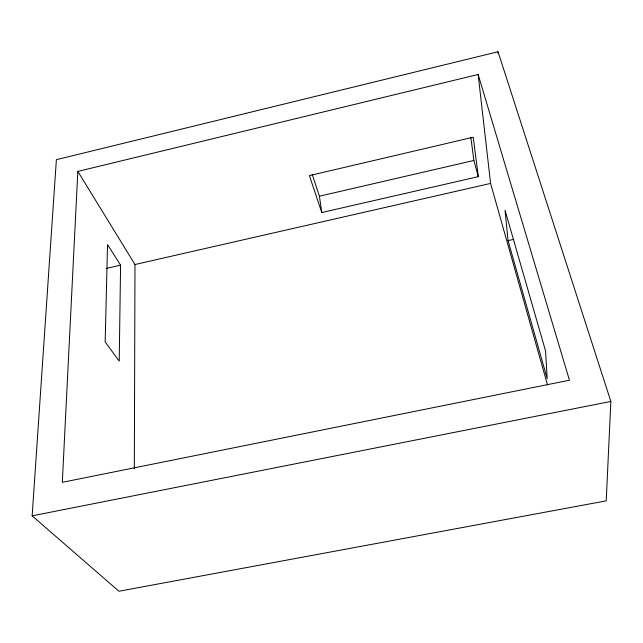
<?xml version="1.0" encoding="UTF-8"?>
<svg xmlns="http://www.w3.org/2000/svg" width="643" height="643" viewBox="0 0 643 643"><rect width="100%" height="100%" fill="white"/><g stroke="black" fill="none" stroke-linecap="round" stroke-linejoin="round"><path stroke-width="0.96" d="M134.323 468.787L134.99 264.522L77.835 171.408L478.143 74.484L569.449 380.222L62.307 482.33L77.835 171.408M120.579 265.165L119.22 361.125L105.171 341.939L107.542 244.605L120.579 265.165L106.127 268.469M610.85 401.433L606.228 500.857L118.931 591.247L32.15 515.839L56.375 159.681L498.036 51.753L610.85 401.433L32.15 515.839M312.168 174.269L319.418 196.203L473.867 160.461L470.877 137.65M321.765 212.544L478.304 176.656L473.24 137.216L309.412 175.611L321.765 212.544L319.418 196.203M134.99 264.522L490.593 183.424L478.143 74.484M508.066 240.611L505.044 210.269L545.561 351.014L547.177 378.558L508.066 240.611L513.757 239.357M490.593 183.424L547.506 384.892M473.867 160.461L478.304 176.656M498.036 51.753L498.212 53.739"/></g></svg>
